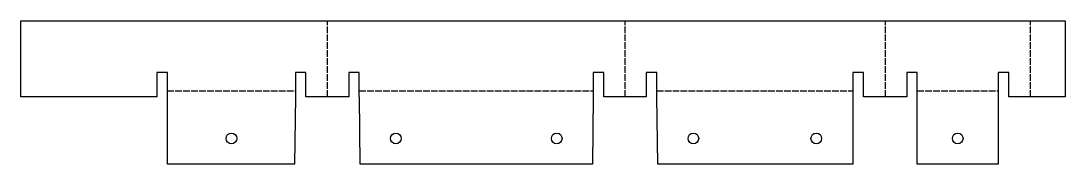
# Model space of a CAD drawing. Header units: millimetres. Extents: x 0 to 200, y -14 to 13.
import ezdxf

# ---------------------------------------------------------------- set-up
doc = ezdxf.new("R2010")
doc.units = ezdxf.units.MM
doc.linetypes.add('DASHED', pattern=[1.524, 1.27, -0.254])
for name, color, linetype in [('BEND_DOWN_45', 6, 'DASHED'), ('BEND_DOWN_90', 6, 'DASHED'), ('BEND_UP_45', 3, 'DASHED'), ('CUT', 7, 'Continuous'), ('TAP', 1, 'Continuous')]:
    doc.layers.add(name, color=color, linetype=linetype)

msp = doc.modelspace()

# ---------------------------------------------------------------- linework, layer by layer
at = {"layer": 'BEND_DOWN_45', "linetype": 'DASHED'}
for p, q in [((165.31, -1.18), (165.31, 13.33)), ((193.02, -1.18), (193.02, 13.33))]:
    msp.add_line(p, q, dxfattribs=at)
at = {"layer": 'BEND_DOWN_90', "linetype": 'DASHED'}
for p, q in [((28, 0), (52.5, 0)), ((64.69, 0), (109.44, 0)), ((121.56, 0), (159.06, 0)), ((171.35, 0), (186.85, 0))]:
    msp.add_line(p, q, dxfattribs=at)
at = {"layer": 'BEND_UP_45', "linetype": 'DASHED'}
for p, q in [((58.65, -1.18), (58.65, 13.33)), ((115.52, -1.18), (115.52, 13.33))]:
    msp.add_line(p, q, dxfattribs=at)
at = {"layer": 'CUT'}
msp.add_lwpolyline([(188.85, -1.18), (188.85, 3.47), (186.85, 3.47), (186.85, -14.03), (171.35, -14.03), (171.35, 3.47), (169.35, 3.47), (169.35, -1.18), (161.06, -1.18), (161.06, 3.47), (159.06, 3.47), (159.06, -14.03), (121.74, -14.03), (121.58, -1.18), (121.56, -1.18), (121.56, 3.47), (119.56, 3.47), (119.56, -1.18), (111.44, -1.18), (111.44, 3.47), (109.44, 3.47), (109.44, -1.18), (109.43, -1.18), (109.26, -14.03), (64.87, -14.03), (64.71, -1.18), (64.69, -1.18), (64.69, 3.47), (62.69, 3.47), (62.69, -1.18), (54.5, -1.18), (54.5, 3.47), (52.5, 3.47), (52.5, -1.18), (52.48, -1.18), (52.32, -14.03), (28, -14.03), (28, 3.47), (26, 3.47), (26, -1.18), (0, -1.18), (0, 13.33), (199.63, 13.33), (199.63, -1.18)], close=True, dxfattribs=at)
at = {"layer": 'TAP'}
for centre in [(40.25, -9.12), (71.69, -9.12), (102.44, -9.12), (128.56, -9.12), (152.06, -9.12), (179.1, -9.12)]:
    msp.add_circle(centre, 1.02, dxfattribs=at)

doc.saveas('drawing.dxf')
